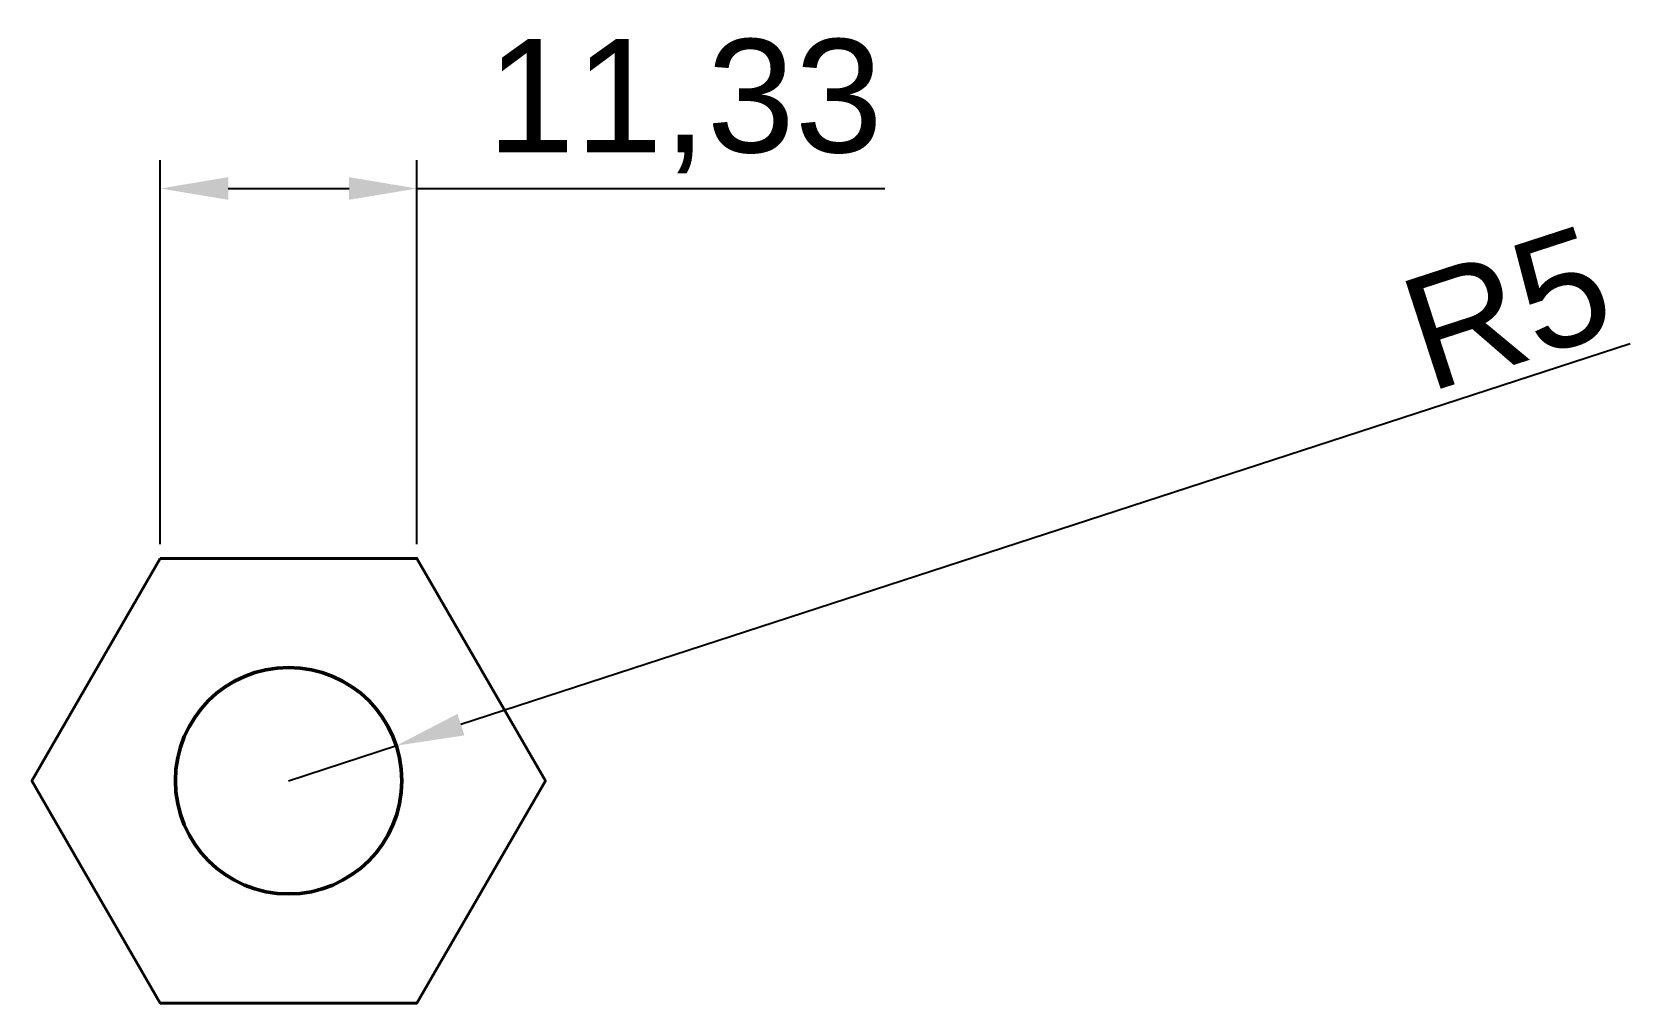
# Model space of a CAD drawing. Header units: millimetres. Extents: x 199.3 to 269.8, y 35.4 to 78.3.
import ezdxf

# ---------------------------------------------------------------- set-up
doc = ezdxf.new("R2010")
doc.units = ezdxf.units.MM
doc.layers.add('Circle', color=1, linetype='Continuous', lineweight=50)
doc.layers.add('Rectangles', color=133, linetype='Continuous', lineweight=40)
doc.layers.add('Marimi', color=50, linetype='Continuous')
doc.styles.get("Standard").update_dxf_attribs({"font": 'arial.ttf'})
doc.dimstyles.new('ISO-25', dxfattribs={"dimtxt": 5, "dimasz": 3, "dimexe": 1.25, "dimexo": 0.625, "dimtad": 1, "dimtxsty": 'Standard', "dimcen": 2.5, "dimadec": 0, "dimazin": 0, "dimtfac": 1, "dimtmove": 0, "dimatfit": 3, "dimfxl": 1, "dimarcsym": 0})

# ---------------------------------------------------------------- blocks, each defined once
blk = doc.blocks.new('*D2')
at = {"layer": 'Defpoints', "color": 0, "transparency": 16777216}
for p in [(216.26, 71.405), (204.927, 55.074), (216.26, 55.074)]:
    blk.add_point(p, dxfattribs=at)
at = {"layer": 'Marimi', "color": 0, "lineweight": -2, "transparency": 16777216}
for p, q in [((204.927, 55.699), (204.927, 72.655)), ((216.26, 55.699), (216.26, 72.655)), ((207.927, 71.405), (213.26, 71.405)), ((216.26, 71.405), (236.912, 71.405))]:
    blk.add_line(p, q, dxfattribs=at)
at = {"layer": 'Marimi', "color": 0, "transparency": 16777216}
for points in [[(207.927, 71.905), (207.927, 70.905), (204.927, 71.405)], [(213.26, 71.905), (213.26, 70.905), (216.26, 71.405)]]:
    blk.add_solid(points, dxfattribs=at)
at = {"layer": 'Marimi', "color": 0, "transparency": 16777216, "insert": (228.086, 75.035), "char_height": 5, "attachment_point": 5}
blk.add_mtext('11,33', dxfattribs=at)
blk = doc.blocks.new('*D3')
at = {"layer": 'Defpoints', "color": 0, "transparency": 16777216}
for p in [(215.348, 46.807), (210.593, 45.259)]:
    blk.add_point(p, dxfattribs=at)
at = {"layer": 'Marimi', "color": 0, "lineweight": -2, "transparency": 16777216}
for p, q in [((269.819, 64.545), (218.2, 47.736)), ((210.593, 45.259), (215.348, 46.807))]:
    blk.add_line(p, q, dxfattribs=at)
at = {"layer": 'Marimi', "color": 0, "transparency": 16777216}
blk.add_solid([(218.045, 48.211), (218.355, 47.261), (215.348, 46.807)], dxfattribs=at)
at = {"layer": 'Marimi', "color": 0, "transparency": 16777216, "insert": (264.393, 66.109), "char_height": 5, "attachment_point": 5, "rotation": 18.03674}
blk.add_mtext('R5', dxfattribs=at)

msp = doc.modelspace()

# ---------------------------------------------------------------- linework, layer by layer
at = {"layer": 'Circle'}
msp.add_circle((210.593, 45.259), 5, dxfattribs=at)
at = {"layer": 'Rectangles'}
msp.add_lwpolyline([(204.927, 55.074), (199.26, 45.259), (204.927, 35.444), (216.26, 35.444), (221.927, 45.259), (216.26, 55.074)], close=True, dxfattribs=at)

# ---------------------------------------------------------------- dimensions: what is measured, and where the dimension line sits
at = {"layer": 'Marimi'}
dim = msp.add_linear_dim(base=(216.26, 71.405), p1=(204.927, 55.074), p2=(216.26, 55.074), dimstyle='ISO-25', dxfattribs=at)
dim.commit()
dim.dimension.update_dxf_attribs({"geometry": '*D2', "text_midpoint": (228.086, 75.035)})
dim = msp.add_radius_dim(center=(210.593, 45.259), mpoint=(215.348, 46.807), dimstyle='ISO-25', dxfattribs=at)
dim.commit()
dim.dimension.update_dxf_attribs({"geometry": '*D3', "text_midpoint": (265.374, 63.097), "dimtype": 164})

doc.saveas('drawing.dxf')
